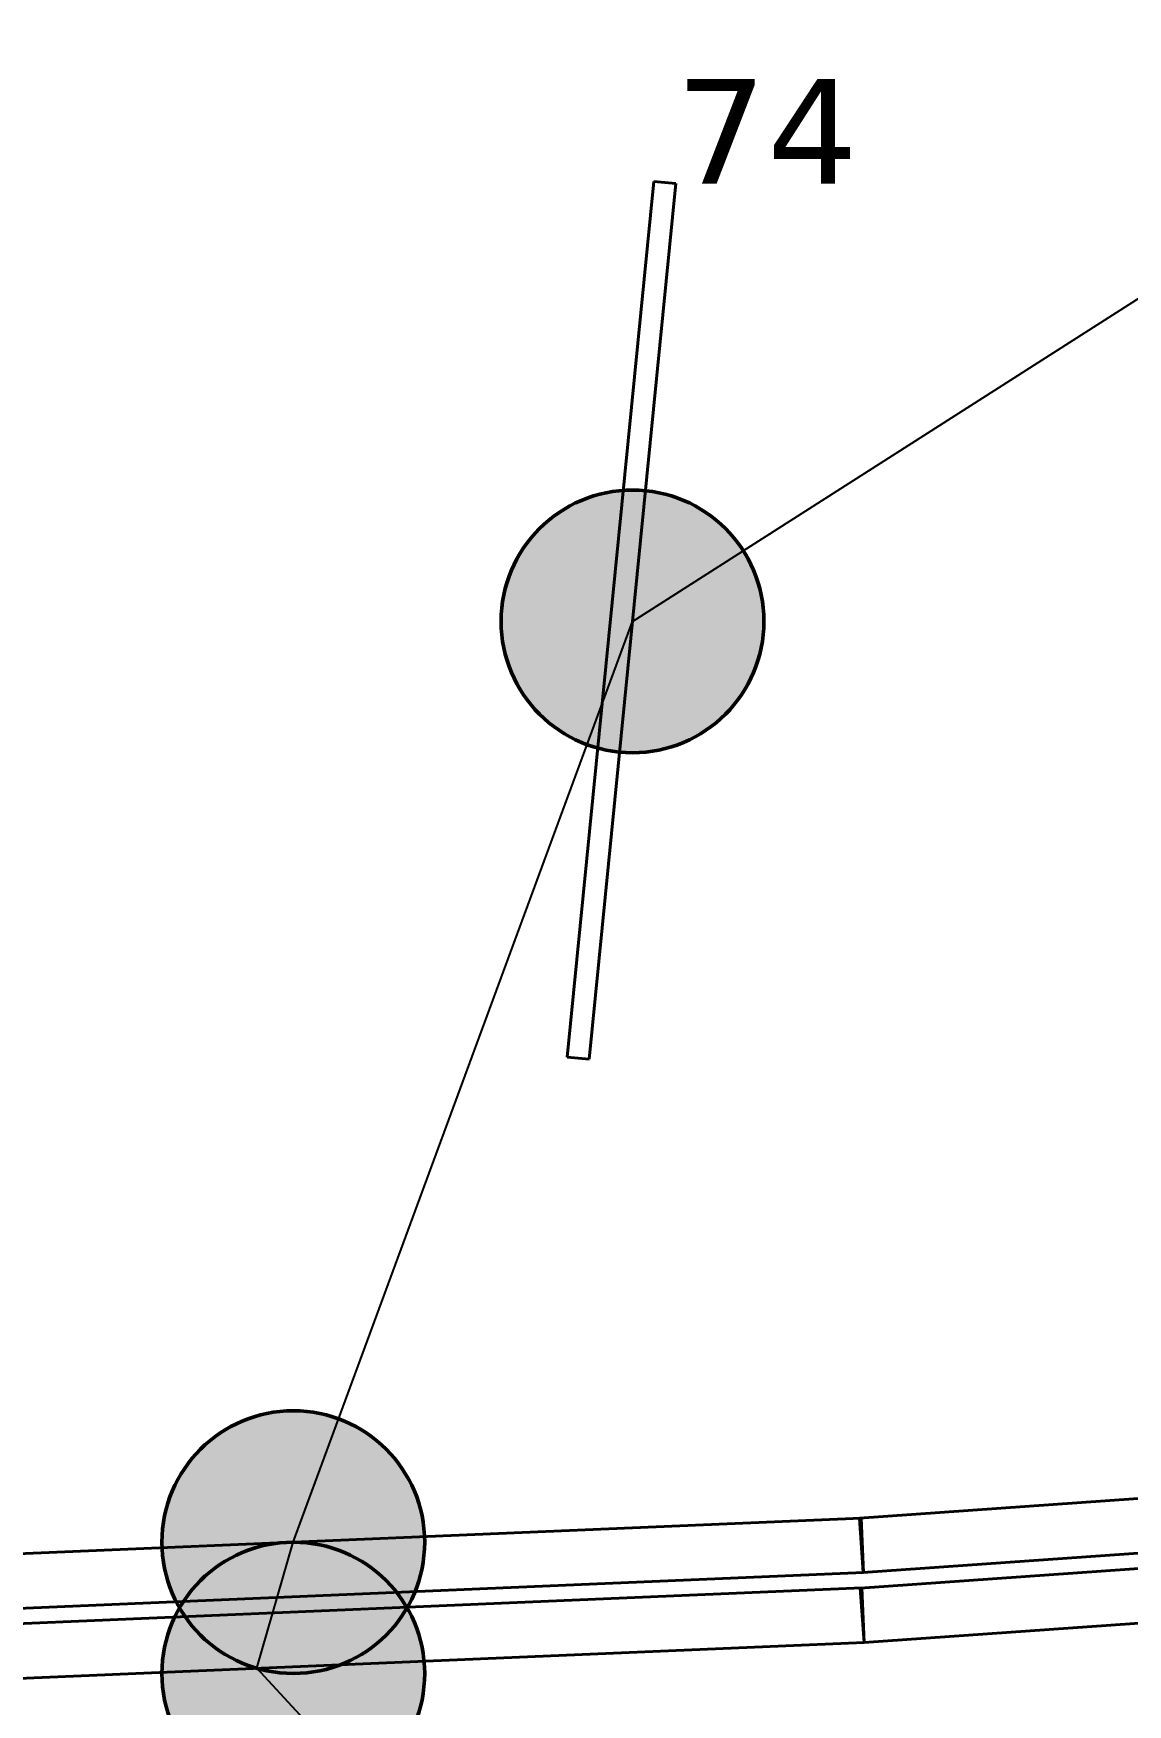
# Model space of a CAD drawing. Header units: millimetres. Extents: x -243740 to 150609, y -473655 to -165121.
# Drawn here: x 6293 to 8178, y -362383 to -359504 of the extents above; entities that cross this region are included whole.
import ezdxf

# ---------------------------------------------------------------- set-up
doc = ezdxf.new("R2010")
doc.units = ezdxf.units.MM
doc.linetypes.add('Штрих', pattern=[6.35, 3.175, -3.175])
doc.layers.add('_Гр.ЩД-1C.10.4.I7.6', color=6, linetype='Continuous')
doc.layers.add('Вставка', color=252, linetype='Continuous')
for name, color, linetype, lineweight in [('_освещение_dali', 3, 'Continuous', 50), ('A-ANNO-DIMS', 7, 'Continuous', 9), ('DLX_FL1_LUM 122', 1, 'Continuous', 40), ('DLX_FL1_LUM 222', 5, 'Continuous', 40), ('DLX_LUM 12', 5, 'Continuous', 40), ('АР_монолит', 252, 'Continuous', 50)]:
    doc.layers.add(name, color=color, linetype=linetype, lineweight=lineweight)
doc.styles.add('GOST 2.304', font='')
doc.styles.add('TableTextStyle', font='')
doc.styles.get('GOST 2.304').set_extended_font_data('GOST Common')
doc.styles.get('TableTextStyle').set_extended_font_data('VERDANA.TTF')
doc.linetypes.add('Truba', pattern='A,3e-05,[4,MSH_7,S=1,R=0,X=0,Y=0],-3.022072', length=3.022102)
doc.dimstyles.new('М-200', dxfattribs={"dimtxt": 400, "dimasz": 160, "dimexe": 200, "dimexo": 400, "dimgap": 50, "dimtad": 1, "dimdec": 0, "dimzin": 0, "dimdsep": 46, "dimtxsty": 'GOST 2.304', "dimblk": 'ARCHTICK', "dimcen": 180, "dimdle": 200, "dimadec": 0, "dimazin": 0, "dimtfac": 1, "dimtdec": 0, "dimtmove": 1, "dimatfit": 0, "dimfxl": 1, "dimtolj": 1, "dimtzin": 0, "dimarcsym": 0})

# ---------------------------------------------------------------- blocks, each defined once
blk = doc.blocks.new('_ArchTick')
at = {"color": 0, "linetype": 'ByBlock', "const_width": 0.15}
blk.add_lwpolyline([(-0.5, -0.5), (0.5, 0.5)], dxfattribs=at)
blk = doc.blocks.new('*D46')
at = {"layer": 'A-ANNO-DIMS', "color": 0, "lineweight": -2, "transparency": 16777216}
blk.add_arc((-165703.8, -113309.3), 107894.2, 269.999998, 325.999999, dxfattribs=at)
at = {"layer": 'Defpoints', "color": 0, "lineweight": 30, "transparency": 16777216}
for p in [(-165703.8, -113309.3), (-165703.8, -113309.3), (-75741.3, -173989.8), (-131171, -215527.9), (-165703.8, -221903.3)]:
    blk.add_point(p, dxfattribs=at)
at = {"layer": 'A-ANNO-DIMS', "color": 0, "lineweight": -2, "transparency": 16777216, "xscale": 160, "yscale": 160, "zscale": 160}
for p, rotation in [((-76255.4, -173643), 55.99999895826774), ((-165703.8, -221203.5), 179.9999981265246)]:
    blk.add_blockref('_ArchTick', p, dxfattribs=dict(at, rotation=rotation))
at = {"layer": 'A-ANNO-DIMS', "color": 0, "transparency": 16777216, "insert": (-114299.5, -207822), "char_height": 400, "attachment_point": 5, "rotation": 28.5412, "style": 'GOST 2.304'}
blk.add_mtext('\\A1;56,0%%D', dxfattribs=at)
blk = doc.blocks.new('A$Caabd1818')
at = {"layer": 'DLX_FL1_LUM 122'}
for points in [[(1792.7, 35377.1, 0), (3748.9, 35460.2, 0)], [(3748.9, 35460.2, 0), (1792.7, 35377.1, 0)], [(3748.9, 35460.2, 0), (1792.7, 35377.1, 0)], [(1792.7, 35377.1, 0), (3748.9, 35460.2, 0)], [(3748.9, 35460.2, 0), (3748.9, 35460.2, 0)], [(3748.9, 35460.2, 0), (3752.9, 35366.3, 0)], [(3752.9, 35366.3, 0), (3748.9, 35460.2, 0)], [(3748.9, 35460.2, 0), (3748.9, 35460.2, 0)], [(3752.9, 35366.3, 0), (3748.9, 35460.2, 0)], [(3748.9, 35460.2, 0), (3752.9, 35366.3, 0)], [(3752.9, 35366.3, 0), (1796.6, 35283.1, 0)], [(1796.6, 35283.1, 0), (3752.9, 35366.3, 0)], [(1796.6, 35283.1, 0), (3752.9, 35366.3, 0)], [(3752.9, 35366.3, 0), (1796.6, 35283.1, 0)], [(3752.9, 35366.3, 0), (3752.9, 35366.3, 0)], [(3752.9, 35366.3, 0), (3752.9, 35366.3, 0)], [(1794, 35256.5, 0), (3750.2, 35339.7, 0)], [(3750.2, 35339.7, 0), (1794, 35256.5, 0)], [(3750.2, 35339.7, 0), (1794, 35256.5, 0)], [(1794, 35256.5, 0), (3750.2, 35339.7, 0)], [(3750.2, 35339.7, 0), (3750.2, 35339.7, 0)], [(3750.2, 35339.7, 0), (3754.2, 35245.7, 0)], [(3754.2, 35245.7, 0), (3750.2, 35339.7, 0)], [(3750.2, 35339.7, 0), (3750.2, 35339.7, 0)], [(3754.2, 35245.7, 0), (3750.2, 35339.7, 0)], [(3750.2, 35339.7, 0), (3754.2, 35245.7, 0)], [(3754.2, 35245.7, 0), (1798, 35162.6, 0)], [(1798, 35162.6, 0), (3754.2, 35245.7, 0)], [(1798, 35162.6, 0), (3754.2, 35245.7, 0)], [(3754.2, 35245.7, 0), (1798, 35162.6, 0)], [(3754.2, 35245.7, 0), (3754.2, 35245.7, 0)], [(3754.2, 35245.7, 0), (3754.2, 35245.7, 0)]]:
    blk.add_polyline3d(points, dxfattribs=at)
at = {"layer": 'DLX_FL1_LUM 222'}
for points in [[(3746, 35460.1, 0), (5699.2, 35597.6, 0)], [(5699.2, 35597.6, 0), (3746, 35460.1, 0)], [(5699.2, 35597.6, 0), (3746, 35460.1, 0)], [(3746, 35460.1, 0), (5699.2, 35597.6, 0)], [(5705.8, 35503.8, 0), (3752.6, 35366.3, 0)], [(3752.6, 35366.3, 0), (5705.8, 35503.8, 0)], [(3752.6, 35366.3, 0), (5705.8, 35503.8, 0)], [(5705.8, 35503.8, 0), (3752.6, 35366.3, 0)], [(3747.4, 35339.5, 0), (5700.5, 35477, 0)], [(5700.5, 35477, 0), (3747.4, 35339.5, 0)], [(5700.5, 35477, 0), (3747.4, 35339.5, 0)], [(3747.4, 35339.5, 0), (5700.5, 35477, 0)], [(3752.6, 35366.3, 0), (3746, 35460.1, 0)], [(3746, 35460.1, 0), (3746, 35460.1, 0)], [(3746, 35460.1, 0), (3752.6, 35366.3, 0)], [(3746, 35460.1, 0), (3746, 35460.1, 0)], [(3746, 35460.1, 0), (3752.6, 35366.3, 0)], [(3752.6, 35366.3, 0), (3746, 35460.1, 0)], [(3752.6, 35366.3, 0), (3752.6, 35366.3, 0)], [(3752.6, 35366.3, 0), (3752.6, 35366.3, 0)], [(5707.1, 35383.3, 0), (3754, 35245.7, 0)], [(3754, 35245.7, 0), (5707.1, 35383.3, 0)], [(3754, 35245.7, 0), (5707.1, 35383.3, 0)], [(5707.1, 35383.3, 0), (3754, 35245.7, 0)], [(3754, 35245.7, 0), (3747.4, 35339.5, 0)], [(3747.4, 35339.5, 0), (3747.4, 35339.5, 0)], [(3747.4, 35339.5, 0), (3754, 35245.7, 0)], [(3747.4, 35339.5, 0), (3747.4, 35339.5, 0)], [(3747.4, 35339.5, 0), (3754, 35245.7, 0)], [(3754, 35245.7, 0), (3747.4, 35339.5, 0)], [(3754, 35245.7, 0), (3754, 35245.7, 0)], [(3754, 35245.7, 0), (3754, 35245.7, 0)]]:
    blk.add_polyline3d(points, dxfattribs=at)
at = {"layer": 'DLX_LUM 12'}
for points in [[(3242.7, 36254.5, 0), (3391.8, 37763.2, 0)], [(3391.8, 37763.2, 0), (3242.7, 36254.5, 0)], [(3391.8, 37763.2, 0), (3242.7, 36254.5, 0)], [(3242.7, 36254.5, 0), (3391.8, 37763.2, 0)], [(3429.6, 37759.4, 0), (3280.5, 36250.8, 0)], [(3280.5, 36250.8, 0), (3429.6, 37759.4, 0)], [(3280.5, 36250.8, 0), (3429.6, 37759.4, 0)], [(3429.6, 37759.4, 0), (3280.5, 36250.8, 0)], [(3391.8, 37763.2, 0), (3391.8, 37763.2, 0)], [(3391.8, 37763.2, 0), (3429.6, 37759.4, 0)], [(3429.6, 37759.4, 0), (3391.8, 37763.2, 0)], [(3391.8, 37763.2, 0), (3391.8, 37763.2, 0)], [(3429.6, 37759.4, 0), (3391.8, 37763.2, 0)], [(3391.8, 37763.2, 0), (3429.6, 37759.4, 0)], [(3429.6, 37759.4, 0), (3429.6, 37759.4, 0)], [(3429.6, 37759.4, 0), (3429.6, 37759.4, 0)], [(3242.7, 36254.5, 0), (3242.7, 36254.5, 0)], [(3280.5, 36250.8, 0), (3242.7, 36254.5, 0)], [(3242.7, 36254.5, 0), (3242.7, 36254.5, 0)], [(3242.7, 36254.5, 0), (3280.5, 36250.8, 0)], [(3242.7, 36254.5, 0), (3280.5, 36250.8, 0)], [(3280.5, 36250.8, 0), (3242.7, 36254.5, 0)], [(3280.5, 36250.8, 0), (3280.5, 36250.8, 0)], [(3280.5, 36250.8, 0), (3280.5, 36250.8, 0)]]:
    blk.add_polyline3d(points, dxfattribs=at)
blk = doc.blocks.new('A$Cab2378fa')
at = {"lineweight": 25, "true_color": 0xfff5f5}
h = blk.add_hatch(color=7, dxfattribs=at)
h.dxf.hatch_style = 1
h.paths.add_polyline_path([(0, 0), (-141.6, -170.3, 0.174923), (3, -222.4, 0.197808), (162.3, -156.8)])
h.paths.add_polyline_path([(-163.2, 157.6), (0, 0), (147.8, 177.8, 0.175398), (3, 230.2, 0.209014)])
at = {"lineweight": 25}
h = blk.add_hatch(color=0, dxfattribs=at)
h.paths.add_polyline_path([(162.3, -156.8, 0.442338), (147.8, 177.8), (0, 0)])
h.paths.add_polyline_path([(-141.6, -170.3), (0, 0), (-163.2, 157.6, 0.430096)])
blk.add_circle((3, 3.9), 226.3)
blk = doc.blocks.new('Оси200')
at = {"layer": 'A-ANNO-DIMS'}
dim = blk.add_angular_dim_2l(base=(-131171, -215527.9), line1=((-165703.8, -113309.3), (-75741.3, -173989.8)), line2=((-165703.8, -113309.3), (-165703.8, -221903.3)), text='56,0%%D', dimstyle='М-200', override={"dimadec": 2, "dimtmove": 2}, dxfattribs=at)
dim.commit()
dim.dimension.update_dxf_attribs({"geometry": '*D46', "text_midpoint": (-114299.5, -207822), "dimtype": 130})
blk = doc.blocks.new('A$C010e0e93')
at = {"layer": 'A-ANNO-DIMS'}
blk.add_blockref('Оси200', (404603.7, 213803.6), dxfattribs=at)

msp = doc.modelspace()

# ---------------------------------------------------------------- block references
at = {"layer": '_освещение_dali', "color": 1, "ltscale": 100}
for p in [(6737.5, -362107), (6737.5, -362333.4)]:
    msp.add_blockref('A$Cab2378fa', p, dxfattribs=at)

# ---------------------------------------------------------------- next in the draw order: block references
at = {"layer": 'Вставка', "linetype": 'Truba', "lineweight": 30, "ltscale": 100}
msp.add_blockref('A$C010e0e93', (-234640, -397437.2), dxfattribs=at)

# ---------------------------------------------------------------- next in the draw order: linework, layer by layer
at = {"layer": '_Гр.ЩД-1C.10.4.I7.6', "ltscale": 100}
msp.add_lwpolyline([(7583.6, -363303.2), (6677.5, -362320.5), (6740.5, -362103.1), (7324.7, -360516.7), (8531.9, -359746.3), (8722.6, -359624.5), (8941.3, -361259.9), (8809.3, -361984.7), (8840.9, -362208.8), (9209.5, -361107.8), (9654.7, -359446.3), (9927.8, -359516), (9524.6, -361437.2), (9752.2, -361437.2), (10235.9, -363372.4)], dxfattribs=at)

# ---------------------------------------------------------------- next in the draw order: block references
at = {"layer": '_освещение_dali', "color": 5, "ltscale": 100}
msp.add_blockref('A$Cab2378fa', (7321.8, -360520.6), dxfattribs=at)
at = {"layer": 'Defpoints', "linetype": 'Truba', "ltscale": 100}
msp.add_blockref('A$Caabd1818', (3969.7, -397521.8), dxfattribs=at)

# ---------------------------------------------------------------- next in the draw order: texts
at = {"layer": '_освещение_dali', "color": 143, "true_color": 0x77b4be, "style": 'TableTextStyle'}
msp.add_text('74', height=180, dxfattribs=at).set_placement((7399.2, -359762.3))

doc.saveas('drawing.dxf')
